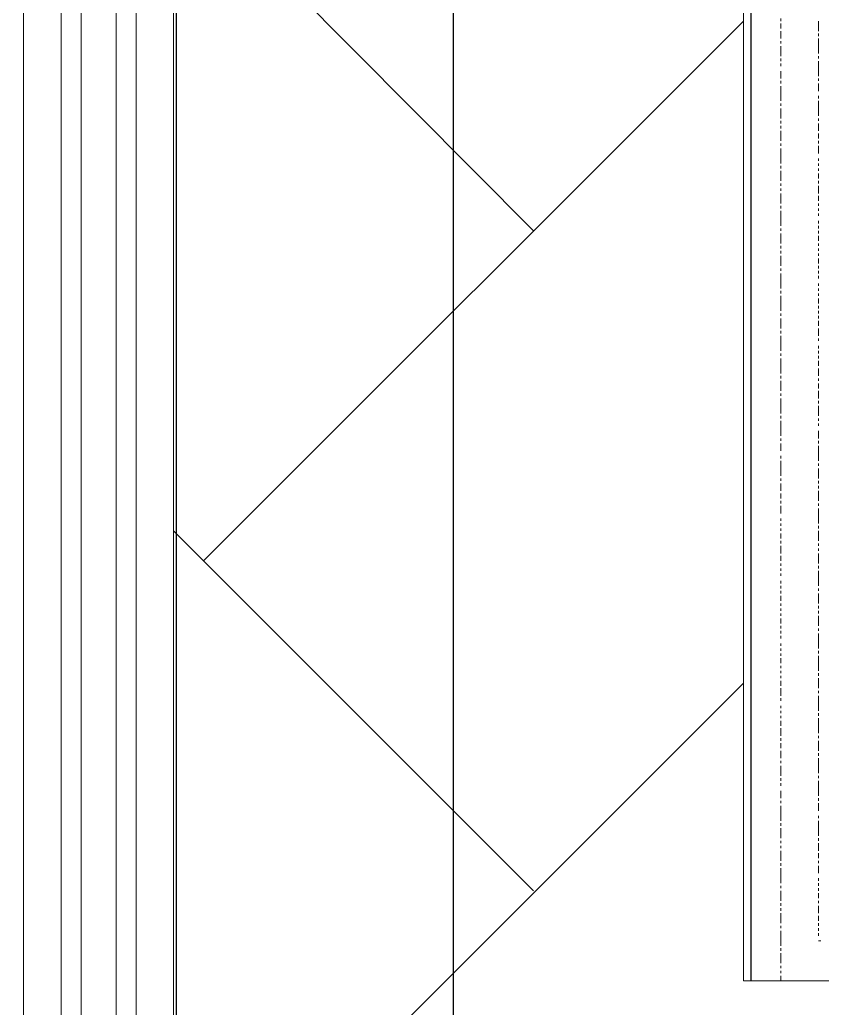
# Model space of a CAD drawing. Header units: millimetres. Extents: x 2928 to 3112, y 1220 to 1280.
# Drawn here: x 2983.33 to 2984.4, y 1246.077 to 1247.395 of the extents above; entities that cross this region are included whole.
import ezdxf

# ---------------------------------------------------------------- set-up
doc = ezdxf.new("R2010")
doc.units = ezdxf.units.MM

msp = doc.modelspace()

# ---------------------------------------------------------------- linework, layer by layer
at = {"color": 9, "linetype": 'Continuous', "lineweight": 5, "true_color": 0xbababa}
for points in [[(2938.98795, 1264.55062), (2983.53859, 1264.55062), (2983.53859, 1238.80025)], [(2983.33525, 1239.30359), (2983.33525, 1264.04728), (2983.33525, 1264.04728)], [(2983.38525, 1239.30359), (2983.38525, 1264.04728), (2983.38525, 1264.04728)], [(2983.41192, 1239.30359), (2983.41192, 1264.04728), (2983.41192, 1264.04728)], [(2983.45859, 1239.30359), (2983.45859, 1264.04728), (2983.45859, 1264.04728)], [(2983.48525, 1239.30359), (2983.48525, 1264.04728), (2983.48525, 1264.04728)], [(2983.53525, 1239.30359), (2983.53525, 1264.04728), (2983.53525, 1264.04728)], [(2984.01526, 1247.1137), (2983.53525, 1247.59705), (2983.53525, 1247.59705)], [(2983.57525, 1246.6737), (2984.29526, 1247.39371), (2984.29526, 1247.39371)], [(2984.01526, 1246.23369), (2983.53525, 1246.7137), (2983.53525, 1246.7137)], [(2983.57525, 1245.79035), (2984.29526, 1246.51036), (2984.29526, 1246.51036)]]:
    msp.add_lwpolyline(points, dxfattribs=at)
at = {"color": 7, "linetype": 'Continuous', "lineweight": -2, "true_color": 0x000007}
msp.add_lwpolyline([(2983.53859, 1264.04728), (2983.53859, 1239.30359), (2983.53859, 1239.30359)], dxfattribs=at)
at = {"color": 253, "linetype": 'Continuous', "lineweight": -2, "true_color": 0x9a9a9a}
for points in [[(2983.90859, 1239.40693), (2983.90859, 1263.94728), (2983.90859, 1263.94728)], [(2984.30526, 1248.13039), (2984.30526, 1246.11369), (2984.30526, 1246.11369)]]:
    msp.add_lwpolyline(points, dxfattribs=at)
at = {"color": 7, "linetype": 'Continuous', "lineweight": 9, "true_color": 0x000007}
msp.add_lwpolyline([(2984.7486, 1248.13039), (2984.7486, 1246.11369), (2984.29526, 1246.11369), (2984.29526, 1248.13039)], close=True, dxfattribs=at)
at = {"color": 252, "linetype": 'Continuous', "lineweight": 5, "true_color": 0x989898}
for points in [[(2984.34527, 1247.39371), (2984.34527, 1247.39704), (2984.34527, 1247.39704)], [(2984.34527, 1247.38371), (2984.34527, 1247.39038), (2984.34527, 1247.39038)], [(2984.39527, 1247.38704), (2984.39527, 1247.39371), (2984.39527, 1247.39371)], [(2984.39527, 1247.38038), (2984.39527, 1247.38704), (2984.39527, 1247.38704)], [(2984.34527, 1247.37704), (2984.34527, 1247.38038), (2984.34527, 1247.38038)], [(2984.34527, 1247.37038), (2984.34527, 1247.37704), (2984.34527, 1247.37704)], [(2984.39527, 1247.37371), (2984.39527, 1247.37704), (2984.39527, 1247.37704)], [(2984.34527, 1247.36371), (2984.34527, 1247.36704), (2984.34527, 1247.36704)], [(2984.34527, 1247.35371), (2984.34527, 1247.36037), (2984.34527, 1247.36037)], [(2984.39527, 1247.36371), (2984.39527, 1247.37038), (2984.39527, 1247.37038)], [(2984.39527, 1247.35704), (2984.39527, 1247.36371), (2984.39527, 1247.36371)], [(2984.34527, 1247.34704), (2984.34527, 1247.35371), (2984.34527, 1247.35371)], [(2984.39527, 1247.35037), (2984.39527, 1247.35704), (2984.39527, 1247.35704)], [(2984.39527, 1247.34371), (2984.39527, 1247.34704), (2984.39527, 1247.34704)], [(2984.34527, 1247.34037), (2984.34527, 1247.34371), (2984.34527, 1247.34371)], [(2984.34527, 1247.33371), (2984.34527, 1247.33704), (2984.34527, 1247.33704)], [(2984.39527, 1247.33371), (2984.39527, 1247.34037), (2984.39527, 1247.34037)], [(2984.39527, 1247.32704), (2984.39527, 1247.33371), (2984.39527, 1247.33371)], [(2984.34527, 1247.32371), (2984.34527, 1247.32704), (2984.34527, 1247.32704)], [(2984.34527, 1247.31704), (2984.34527, 1247.32371), (2984.34527, 1247.32371)], [(2984.39527, 1247.32037), (2984.39527, 1247.32704), (2984.39527, 1247.32704)], [(2984.34527, 1247.31037), (2984.34527, 1247.31371), (2984.34527, 1247.31371)], [(2984.34527, 1247.30037), (2984.34527, 1247.30704), (2984.34527, 1247.30704)], [(2984.39527, 1247.31371), (2984.39527, 1247.31704), (2984.39527, 1247.31704)], [(2984.39527, 1247.30371), (2984.39527, 1247.31037), (2984.39527, 1247.31037)], [(2984.34527, 1247.29371), (2984.34527, 1247.30037), (2984.34527, 1247.30037)], [(2984.34527, 1247.28704), (2984.34527, 1247.29371), (2984.34527, 1247.29371)], [(2984.39527, 1247.30037), (2984.39527, 1247.30371), (2984.39527, 1247.30371)], [(2984.39527, 1247.29037), (2984.39527, 1247.29371), (2984.39527, 1247.29371)], [(2984.34527, 1247.28037), (2984.34527, 1247.28371), (2984.34527, 1247.28371)], [(2984.39527, 1247.28037), (2984.39527, 1247.28704), (2984.39527, 1247.28704)], [(2984.39527, 1247.27371), (2984.39527, 1247.28037), (2984.39527, 1247.28037)], [(2984.34527, 1247.27037), (2984.34527, 1247.27704), (2984.34527, 1247.27704)], [(2984.34527, 1247.26371), (2984.34527, 1247.27037), (2984.34527, 1247.27037)], [(2984.39527, 1247.26704), (2984.39527, 1247.27371), (2984.39527, 1247.27371)], [(2984.34527, 1247.25704), (2984.34527, 1247.26037), (2984.34527, 1247.26037)], [(2984.34527, 1247.25037), (2984.34527, 1247.25371), (2984.34527, 1247.25371)], [(2984.39527, 1247.26037), (2984.39527, 1247.26371), (2984.39527, 1247.26371)], [(2984.39527, 1247.25037), (2984.39527, 1247.25704), (2984.39527, 1247.25704)], [(2984.34527, 1247.24037), (2984.34527, 1247.24704), (2984.34527, 1247.24704)], [(2984.34527, 1247.23371), (2984.34527, 1247.24037), (2984.34527, 1247.24037)], [(2984.39527, 1247.24704), (2984.39527, 1247.25037), (2984.39527, 1247.25037)], [(2984.39527, 1247.23704), (2984.39527, 1247.24371), (2984.39527, 1247.24371)], [(2984.34527, 1247.22704), (2984.34527, 1247.23037), (2984.34527, 1247.23037)], [(2984.39527, 1247.23037), (2984.39527, 1247.23371), (2984.39527, 1247.23371)], [(2984.34527, 1247.21704), (2984.34527, 1247.22371), (2984.34527, 1247.22371)], [(2984.34527, 1247.21037), (2984.34527, 1247.21704), (2984.34527, 1247.21704)], [(2984.39527, 1247.22037), (2984.39527, 1247.22704), (2984.39527, 1247.22704)], [(2984.39527, 1247.21704), (2984.39527, 1247.22037), (2984.39527, 1247.22037)], [(2984.34527, 1247.20371), (2984.34527, 1247.21037), (2984.34527, 1247.21037)], [(2984.39527, 1247.20704), (2984.39527, 1247.21037), (2984.39527, 1247.21037)], [(2984.39527, 1247.20037), (2984.39527, 1247.20371), (2984.39527, 1247.20371)], [(2984.34527, 1247.19704), (2984.34527, 1247.20037), (2984.34527, 1247.20037)], [(2984.34527, 1247.18704), (2984.34527, 1247.19371), (2984.34527, 1247.19371)], [(2984.39527, 1247.19371), (2984.39527, 1247.19704), (2984.39527, 1247.19704)], [(2984.39527, 1247.18371), (2984.39527, 1247.19037), (2984.39527, 1247.19037)], [(2984.34527, 1247.18037), (2984.34527, 1247.18704), (2984.34527, 1247.18704)], [(2984.34527, 1247.17371), (2984.34527, 1247.17704), (2984.34527, 1247.17704)], [(2984.39527, 1247.17704), (2984.39527, 1247.18037), (2984.39527, 1247.18037)], [(2984.34527, 1247.16704), (2984.34527, 1247.17037), (2984.34527, 1247.17037)], [(2984.34527, 1247.15704), (2984.34527, 1247.16371), (2984.34527, 1247.16371)], [(2984.39527, 1247.16704), (2984.39527, 1247.17371), (2984.39527, 1247.17371)], [(2984.39527, 1247.16371), (2984.39527, 1247.16704), (2984.39527, 1247.16704)], [(2984.34527, 1247.15037), (2984.34527, 1247.15704), (2984.34527, 1247.15704)], [(2984.39527, 1247.15371), (2984.39527, 1247.16037), (2984.39527, 1247.16037)], [(2984.39527, 1247.14704), (2984.39527, 1247.15037), (2984.39527, 1247.15037)], [(2984.34527, 1247.14371), (2984.34527, 1247.14704), (2984.34527, 1247.14704)], [(2984.34527, 1247.13371), (2984.34527, 1247.14037), (2984.34527, 1247.14037)], [(2984.39527, 1247.14037), (2984.39527, 1247.14371), (2984.39527, 1247.14371)], [(2984.39527, 1247.13371), (2984.39527, 1247.13704), (2984.39527, 1247.13704)], [(2984.34527, 1247.12704), (2984.34527, 1247.13371), (2984.34527, 1247.13371)], [(2984.34527, 1247.12037), (2984.34527, 1247.12704), (2984.34527, 1247.12704)], [(2984.39527, 1247.1237), (2984.39527, 1247.12704), (2984.39527, 1247.12704)], [(2984.34527, 1247.1137), (2984.34527, 1247.11704), (2984.34527, 1247.11704)], [(2984.34527, 1247.1037), (2984.34527, 1247.11037), (2984.34527, 1247.11037)], [(2984.39527, 1247.11704), (2984.39527, 1247.12037), (2984.39527, 1247.12037)], [(2984.39527, 1247.11037), (2984.39527, 1247.1137), (2984.39527, 1247.1137)], [(2984.34527, 1247.09704), (2984.34527, 1247.1037), (2984.34527, 1247.1037)], [(2984.39527, 1247.10037), (2984.39527, 1247.10704), (2984.39527, 1247.10704)], [(2984.39527, 1247.0937), (2984.39527, 1247.09704), (2984.39527, 1247.09704)], [(2984.34527, 1247.09037), (2984.34527, 1247.0937), (2984.34527, 1247.0937)], [(2984.34527, 1247.0837), (2984.34527, 1247.08704), (2984.34527, 1247.08704)], [(2984.39527, 1247.08704), (2984.39527, 1247.09037), (2984.39527, 1247.09037)], [(2984.39527, 1247.08037), (2984.39527, 1247.0837), (2984.39527, 1247.0837)], [(2984.34527, 1247.0737), (2984.34527, 1247.08037), (2984.34527, 1247.08037)], [(2984.34527, 1247.06704), (2984.34527, 1247.0737), (2984.34527, 1247.0737)], [(2984.39527, 1247.07037), (2984.39527, 1247.07704), (2984.39527, 1247.07704)], [(2984.34527, 1247.06037), (2984.34527, 1247.0637), (2984.34527, 1247.0637)], [(2984.34527, 1247.05037), (2984.34527, 1247.05704), (2984.34527, 1247.05704)], [(2984.39527, 1247.0637), (2984.39527, 1247.06704), (2984.39527, 1247.06704)], [(2984.39527, 1247.05704), (2984.39527, 1247.06037), (2984.39527, 1247.06037)], [(2984.34527, 1247.0437), (2984.34527, 1247.05037), (2984.34527, 1247.05037)], [(2984.34527, 1247.03704), (2984.34527, 1247.0437), (2984.34527, 1247.0437)], [(2984.39527, 1247.05037), (2984.39527, 1247.0537), (2984.39527, 1247.0537)], [(2984.39527, 1247.04037), (2984.39527, 1247.0437), (2984.39527, 1247.0437)], [(2984.34527, 1247.03037), (2984.34527, 1247.0337), (2984.34527, 1247.0337)], [(2984.39527, 1247.0337), (2984.39527, 1247.03704), (2984.39527, 1247.03704)], [(2984.39527, 1247.02704), (2984.39527, 1247.03037), (2984.39527, 1247.03037)], [(2984.34527, 1247.02037), (2984.34527, 1247.02704), (2984.34527, 1247.02704)], [(2984.34527, 1247.0137), (2984.34527, 1247.02037), (2984.34527, 1247.02037)], [(2984.39527, 1247.01704), (2984.39527, 1247.0237), (2984.39527, 1247.0237)], [(2984.34527, 1247.00704), (2984.34527, 1247.0137), (2984.34527, 1247.0137)], [(2984.34527, 1247.00037), (2984.34527, 1247.0037), (2984.34527, 1247.0037)], [(2984.39527, 1247.01037), (2984.39527, 1247.0137), (2984.39527, 1247.0137)], [(2984.39527, 1247.0037), (2984.39527, 1247.00704), (2984.39527, 1247.00704)], [(2984.34527, 1246.99037), (2984.34527, 1246.99704), (2984.34527, 1246.99704)], [(2984.34527, 1246.9837), (2984.34527, 1246.99037), (2984.34527, 1246.99037)], [(2984.39527, 1246.99704), (2984.39527, 1247.00037), (2984.39527, 1247.00037)], [(2984.39527, 1246.98704), (2984.39527, 1246.9937), (2984.39527, 1246.9937)], [(2984.34527, 1246.97704), (2984.34527, 1246.98037), (2984.34527, 1246.98037)], [(2984.39527, 1246.98037), (2984.39527, 1246.9837), (2984.39527, 1246.9837)], [(2984.39527, 1246.9737), (2984.39527, 1246.98037), (2984.39527, 1246.98037)], [(2984.34527, 1246.96704), (2984.34527, 1246.9737), (2984.34527, 1246.9737)], [(2984.34527, 1246.96037), (2984.34527, 1246.96704), (2984.34527, 1246.96704)], [(2984.39527, 1246.96704), (2984.39527, 1246.97037), (2984.39527, 1246.97037)], [(2984.34527, 1246.9537), (2984.34527, 1246.96037), (2984.34527, 1246.96037)], [(2984.34527, 1246.94704), (2984.34527, 1246.95037), (2984.34527, 1246.95037)], [(2984.39527, 1246.95704), (2984.39527, 1246.96037), (2984.39527, 1246.96037)], [(2984.39527, 1246.95037), (2984.39527, 1246.9537), (2984.39527, 1246.9537)], [(2984.34527, 1246.93704), (2984.34527, 1246.9437), (2984.34527, 1246.9437)], [(2984.34527, 1246.93037), (2984.34527, 1246.93704), (2984.34527, 1246.93704)], [(2984.39527, 1246.9437), (2984.39527, 1246.94704), (2984.39527, 1246.94704)], [(2984.39527, 1246.9337), (2984.39527, 1246.94037), (2984.39527, 1246.94037)], [(2984.34527, 1246.9237), (2984.34527, 1246.93037), (2984.34527, 1246.93037)], [(2984.39527, 1246.92704), (2984.39527, 1246.93037), (2984.39527, 1246.93037)], [(2984.39527, 1246.92037), (2984.39527, 1246.92704), (2984.39527, 1246.92704)], [(2984.34527, 1246.91704), (2984.34527, 1246.92037), (2984.34527, 1246.92037)], [(2984.34527, 1246.90704), (2984.34527, 1246.9137), (2984.34527, 1246.9137)], [(2984.39527, 1246.9137), (2984.39527, 1246.91704), (2984.39527, 1246.91704)], [(2984.34527, 1246.90037), (2984.34527, 1246.90704), (2984.34527, 1246.90704)], [(2984.39527, 1246.9037), (2984.39527, 1246.91037), (2984.39527, 1246.91037)], [(2984.39527, 1246.89704), (2984.39527, 1246.90037), (2984.39527, 1246.90037)], [(2984.34527, 1246.8937), (2984.34527, 1246.89704), (2984.34527, 1246.89704)], [(2984.34527, 1246.8837), (2984.34527, 1246.89037), (2984.34527, 1246.89037)], [(2984.39527, 1246.89037), (2984.39527, 1246.89704), (2984.39527, 1246.89704)], [(2984.39527, 1246.8837), (2984.39527, 1246.88703), (2984.39527, 1246.88703)], [(2984.34527, 1246.87703), (2984.34527, 1246.8837), (2984.34527, 1246.8837)], [(2984.34527, 1246.87037), (2984.34527, 1246.87703), (2984.34527, 1246.87703)], [(2984.39527, 1246.8737), (2984.39527, 1246.88037), (2984.39527, 1246.88037)], [(2984.39527, 1246.86703), (2984.39527, 1246.8737), (2984.39527, 1246.8737)], [(2984.34527, 1246.8637), (2984.34527, 1246.86703), (2984.34527, 1246.86703)], [(2984.34527, 1246.8537), (2984.34527, 1246.86037), (2984.34527, 1246.86037)], [(2984.39527, 1246.86037), (2984.39527, 1246.8637), (2984.39527, 1246.8637)], [(2984.34527, 1246.84703), (2984.34527, 1246.8537), (2984.34527, 1246.8537)], [(2984.34527, 1246.84037), (2984.34527, 1246.84703), (2984.34527, 1246.84703)], [(2984.39527, 1246.8537), (2984.39527, 1246.85703), (2984.39527, 1246.85703)], [(2984.39527, 1246.8437), (2984.39527, 1246.84703), (2984.39527, 1246.84703)], [(2984.34527, 1246.8337), (2984.34527, 1246.83703), (2984.34527, 1246.83703)], [(2984.39527, 1246.83703), (2984.39527, 1246.8437), (2984.39527, 1246.8437)], [(2984.39527, 1246.83037), (2984.39527, 1246.8337), (2984.39527, 1246.8337)], [(2984.34527, 1246.8237), (2984.34527, 1246.83037), (2984.34527, 1246.83037)], [(2984.34527, 1246.82037), (2984.34527, 1246.8237), (2984.34527, 1246.8237)], [(2984.39527, 1246.82037), (2984.39527, 1246.82703), (2984.39527, 1246.82703)], [(2984.39527, 1246.8137), (2984.39527, 1246.82037), (2984.39527, 1246.82037)], [(2984.34527, 1246.81037), (2984.34527, 1246.8137), (2984.34527, 1246.8137)], [(2984.34527, 1246.80037), (2984.34527, 1246.80703), (2984.34527, 1246.80703)], [(2984.39527, 1246.80703), (2984.39527, 1246.8137), (2984.39527, 1246.8137)], [(2984.34527, 1246.7937), (2984.34527, 1246.80037), (2984.34527, 1246.80037)], [(2984.34527, 1246.78703), (2984.34527, 1246.7937), (2984.34527, 1246.7937)], [(2984.39527, 1246.80037), (2984.39527, 1246.8037), (2984.39527, 1246.8037)], [(2984.39527, 1246.79037), (2984.39527, 1246.79703), (2984.39527, 1246.79703)], [(2984.34527, 1246.78037), (2984.34527, 1246.7837), (2984.34527, 1246.7837)], [(2984.39527, 1246.7837), (2984.39527, 1246.79037), (2984.39527, 1246.79037)], [(2984.39527, 1246.77703), (2984.39527, 1246.78037), (2984.39527, 1246.78037)], [(2984.34527, 1246.77037), (2984.34527, 1246.77703), (2984.34527, 1246.77703)], [(2984.34527, 1246.76703), (2984.34527, 1246.77037), (2984.34527, 1246.77037)], [(2984.39527, 1246.77037), (2984.39527, 1246.7737), (2984.39527, 1246.7737)], [(2984.39527, 1246.76037), (2984.39527, 1246.76703), (2984.39527, 1246.76703)], [(2984.34527, 1246.75703), (2984.34527, 1246.7637), (2984.34527, 1246.7637)], [(2984.34527, 1246.75037), (2984.34527, 1246.7537), (2984.34527, 1246.7537)], [(2984.39527, 1246.7537), (2984.39527, 1246.76037), (2984.39527, 1246.76037)], [(2984.34527, 1246.74037), (2984.34527, 1246.74703), (2984.34527, 1246.74703)], [(2984.34527, 1246.73703), (2984.34527, 1246.74037), (2984.34527, 1246.74037)], [(2984.39527, 1246.74703), (2984.39527, 1246.75037), (2984.39527, 1246.75037)], [(2984.39527, 1246.73703), (2984.39527, 1246.7437), (2984.39527, 1246.7437)], [(2984.34527, 1246.72703), (2984.34527, 1246.73037), (2984.34527, 1246.73037)], [(2984.39527, 1246.73037), (2984.39527, 1246.73703), (2984.39527, 1246.73703)], [(2984.39527, 1246.7237), (2984.39527, 1246.73037), (2984.39527, 1246.73037)], [(2984.34527, 1246.72037), (2984.34527, 1246.7237), (2984.34527, 1246.7237)], [(2984.34527, 1246.7137), (2984.34527, 1246.71703), (2984.34527, 1246.71703)], [(2984.39527, 1246.71703), (2984.39527, 1246.72037), (2984.39527, 1246.72037)], [(2984.39527, 1246.70703), (2984.39527, 1246.7137), (2984.39527, 1246.7137)], [(2984.34527, 1246.7037), (2984.34527, 1246.71037), (2984.34527, 1246.71037)], [(2984.34527, 1246.69703), (2984.34527, 1246.70037), (2984.34527, 1246.70037)], [(2984.39527, 1246.70037), (2984.39527, 1246.70703), (2984.39527, 1246.70703)], [(2984.34527, 1246.68703), (2984.34527, 1246.6937), (2984.34527, 1246.6937)], [(2984.34527, 1246.6837), (2984.34527, 1246.68703), (2984.34527, 1246.68703)], [(2984.39527, 1246.6937), (2984.39527, 1246.69703), (2984.39527, 1246.69703)], [(2984.39527, 1246.68703), (2984.39527, 1246.69037), (2984.39527, 1246.69037)], [(2984.34527, 1246.6737), (2984.34527, 1246.68037), (2984.34527, 1246.68037)], [(2984.39527, 1246.67703), (2984.39527, 1246.6837), (2984.39527, 1246.6837)], [(2984.39527, 1246.67037), (2984.39527, 1246.67703), (2984.39527, 1246.67703)], [(2984.34527, 1246.66703), (2984.34527, 1246.67037), (2984.34527, 1246.67037)], [(2984.34527, 1246.66036), (2984.34527, 1246.6637), (2984.34527, 1246.6637)], [(2984.39527, 1246.6637), (2984.39527, 1246.66703), (2984.39527, 1246.66703)], [(2984.39527, 1246.6537), (2984.39527, 1246.66036), (2984.39527, 1246.66036)], [(2984.34527, 1246.6537), (2984.34527, 1246.65703), (2984.34527, 1246.65703)], [(2984.34527, 1246.6437), (2984.34527, 1246.64703), (2984.34527, 1246.64703)], [(2984.39527, 1246.64703), (2984.39527, 1246.6537), (2984.39527, 1246.6537)], [(2984.39527, 1246.64036), (2984.39527, 1246.64703), (2984.39527, 1246.64703)], [(2984.34527, 1246.63703), (2984.34527, 1246.64036), (2984.34527, 1246.64036)], [(2984.39527, 1246.6337), (2984.39527, 1246.63703), (2984.39527, 1246.63703)], [(2984.34527, 1246.63036), (2984.34527, 1246.6337), (2984.34527, 1246.6337)], [(2984.34527, 1246.62036), (2984.34527, 1246.62703), (2984.34527, 1246.62703)], [(2984.39527, 1246.6237), (2984.39527, 1246.63036), (2984.39527, 1246.63036)], [(2984.39527, 1246.61703), (2984.39527, 1246.6237), (2984.39527, 1246.6237)], [(2984.34527, 1246.6137), (2984.34527, 1246.61703), (2984.34527, 1246.61703)], [(2984.34527, 1246.60703), (2984.34527, 1246.61036), (2984.34527, 1246.61036)], [(2984.39527, 1246.61036), (2984.39527, 1246.6137), (2984.39527, 1246.6137)], [(2984.34527, 1246.60036), (2984.34527, 1246.6037), (2984.34527, 1246.6037)], [(2984.34527, 1246.59036), (2984.34527, 1246.59703), (2984.34527, 1246.59703)], [(2984.39527, 1246.6037), (2984.39527, 1246.60703), (2984.39527, 1246.60703)], [(2984.39527, 1246.5937), (2984.39527, 1246.60036), (2984.39527, 1246.60036)], [(2984.34527, 1246.5837), (2984.34527, 1246.58703), (2984.34527, 1246.58703)], [(2984.39527, 1246.58703), (2984.39527, 1246.5937), (2984.39527, 1246.5937)], [(2984.39527, 1246.58036), (2984.39527, 1246.5837), (2984.39527, 1246.5837)], [(2984.34527, 1246.57703), (2984.34527, 1246.58036), (2984.34527, 1246.58036)], [(2984.34527, 1246.57036), (2984.34527, 1246.5737), (2984.34527, 1246.5737)], [(2984.39527, 1246.57036), (2984.39527, 1246.57703), (2984.39527, 1246.57703)], [(2984.39527, 1246.5637), (2984.39527, 1246.57036), (2984.39527, 1246.57036)], [(2984.34527, 1246.56036), (2984.34527, 1246.5637), (2984.34527, 1246.5637)], [(2984.34527, 1246.5537), (2984.34527, 1246.55703), (2984.34527, 1246.55703)], [(2984.39527, 1246.55703), (2984.39527, 1246.5637), (2984.39527, 1246.5637)], [(2984.34527, 1246.54703), (2984.34527, 1246.55036), (2984.34527, 1246.55036)], [(2984.34527, 1246.53703), (2984.34527, 1246.5437), (2984.34527, 1246.5437)], [(2984.39527, 1246.55036), (2984.39527, 1246.5537), (2984.39527, 1246.5537)], [(2984.39527, 1246.54036), (2984.39527, 1246.54703), (2984.39527, 1246.54703)], [(2984.34527, 1246.53036), (2984.34527, 1246.5337), (2984.34527, 1246.5337)], [(2984.39527, 1246.5337), (2984.39527, 1246.54036), (2984.39527, 1246.54036)], [(2984.39527, 1246.52703), (2984.39527, 1246.5337), (2984.39527, 1246.5337)], [(2984.34527, 1246.5237), (2984.34527, 1246.52703), (2984.34527, 1246.52703)], [(2984.34527, 1246.51703), (2984.34527, 1246.52036), (2984.34527, 1246.52036)], [(2984.39527, 1246.52036), (2984.39527, 1246.5237), (2984.39527, 1246.5237)], [(2984.39527, 1246.51036), (2984.39527, 1246.51703), (2984.39527, 1246.51703)], [(2984.34527, 1246.50703), (2984.34527, 1246.5137), (2984.34527, 1246.5137)], [(2984.34527, 1246.50036), (2984.34527, 1246.5037), (2984.34527, 1246.5037)], [(2984.39527, 1246.5037), (2984.39527, 1246.51036), (2984.39527, 1246.51036)], [(2984.34527, 1246.4937), (2984.34527, 1246.50036), (2984.34527, 1246.50036)], [(2984.34527, 1246.48703), (2984.34527, 1246.49036), (2984.34527, 1246.49036)], [(2984.39527, 1246.49703), (2984.39527, 1246.50036), (2984.39527, 1246.50036)], [(2984.39527, 1246.48703), (2984.39527, 1246.4937), (2984.39527, 1246.4937)], [(2984.34527, 1246.47703), (2984.34527, 1246.48036), (2984.34527, 1246.48036)], [(2984.39527, 1246.48036), (2984.39527, 1246.48703), (2984.39527, 1246.48703)], [(2984.39527, 1246.4737), (2984.39527, 1246.48036), (2984.39527, 1246.48036)], [(2984.34527, 1246.47036), (2984.34527, 1246.4737), (2984.34527, 1246.4737)], [(2984.34527, 1246.4637), (2984.34527, 1246.46703), (2984.34527, 1246.46703)], [(2984.39527, 1246.46703), (2984.39527, 1246.47036), (2984.39527, 1246.47036)], [(2984.39527, 1246.45703), (2984.39527, 1246.4637), (2984.39527, 1246.4637)], [(2984.34527, 1246.4537), (2984.34527, 1246.46036), (2984.34527, 1246.46036)], [(2984.34527, 1246.44703), (2984.34527, 1246.45036), (2984.34527, 1246.45036)], [(2984.39527, 1246.45036), (2984.39527, 1246.45703), (2984.39527, 1246.45703)], [(2984.39527, 1246.4437), (2984.39527, 1246.45036), (2984.39527, 1246.45036)], [(2984.34527, 1246.44036), (2984.34527, 1246.44703), (2984.34527, 1246.44703)], [(2984.34527, 1246.4337), (2984.34527, 1246.43703), (2984.34527, 1246.43703)], [(2984.39527, 1246.43703), (2984.39527, 1246.44036), (2984.39527, 1246.44036)], [(2984.34527, 1246.42369), (2984.34527, 1246.43036), (2984.34527, 1246.43036)], [(2984.39527, 1246.42703), (2984.39527, 1246.4337), (2984.39527, 1246.4337)], [(2984.39527, 1246.42036), (2984.39527, 1246.42703), (2984.39527, 1246.42703)], [(2984.34527, 1246.41703), (2984.34527, 1246.42036), (2984.34527, 1246.42036)], [(2984.34527, 1246.41036), (2984.34527, 1246.41703), (2984.34527, 1246.41703)], [(2984.39527, 1246.41369), (2984.39527, 1246.41703), (2984.39527, 1246.41703)], [(2984.39527, 1246.40369), (2984.39527, 1246.41036), (2984.39527, 1246.41036)], [(2984.34527, 1246.40369), (2984.34527, 1246.40703), (2984.34527, 1246.40703)], [(2984.34527, 1246.39369), (2984.34527, 1246.40036), (2984.34527, 1246.40036)], [(2984.39527, 1246.39703), (2984.39527, 1246.40369), (2984.39527, 1246.40369)], [(2984.39527, 1246.39036), (2984.39527, 1246.39703), (2984.39527, 1246.39703)], [(2984.34527, 1246.38703), (2984.34527, 1246.39369), (2984.34527, 1246.39369)], [(2984.34527, 1246.38036), (2984.34527, 1246.38369), (2984.34527, 1246.38369)], [(2984.39527, 1246.38369), (2984.39527, 1246.38703), (2984.39527, 1246.38703)], [(2984.34527, 1246.37369), (2984.34527, 1246.37703), (2984.34527, 1246.37703)], [(2984.39527, 1246.37369), (2984.39527, 1246.38036), (2984.39527, 1246.38036)], [(2984.39527, 1246.36703), (2984.39527, 1246.37369), (2984.39527, 1246.37369)], [(2984.34527, 1246.36369), (2984.34527, 1246.36703), (2984.34527, 1246.36703)], [(2984.34527, 1246.35703), (2984.34527, 1246.36369), (2984.34527, 1246.36369)], [(2984.39527, 1246.36036), (2984.39527, 1246.36703), (2984.39527, 1246.36703)], [(2984.39527, 1246.35369), (2984.39527, 1246.35703), (2984.39527, 1246.35703)], [(2984.34527, 1246.35036), (2984.34527, 1246.35369), (2984.34527, 1246.35369)], [(2984.34527, 1246.34036), (2984.34527, 1246.34703), (2984.34527, 1246.34703)], [(2984.39527, 1246.34369), (2984.39527, 1246.35036), (2984.39527, 1246.35036)], [(2984.34527, 1246.33369), (2984.34527, 1246.34036), (2984.34527, 1246.34036)], [(2984.34527, 1246.32703), (2984.34527, 1246.33369), (2984.34527, 1246.33369)], [(2984.39527, 1246.34036), (2984.39527, 1246.34369), (2984.39527, 1246.34369)], [(2984.39527, 1246.33036), (2984.39527, 1246.33369), (2984.39527, 1246.33369)], [(2984.34527, 1246.32036), (2984.34527, 1246.32369), (2984.34527, 1246.32369)], [(2984.39527, 1246.32036), (2984.39527, 1246.32703), (2984.39527, 1246.32703)], [(2984.39527, 1246.31369), (2984.39527, 1246.32036), (2984.39527, 1246.32036)], [(2984.34527, 1246.31036), (2984.34527, 1246.31703), (2984.34527, 1246.31703)], [(2984.34527, 1246.30369), (2984.34527, 1246.31036), (2984.34527, 1246.31036)], [(2984.39527, 1246.30703), (2984.39527, 1246.31369), (2984.39527, 1246.31369)], [(2984.34527, 1246.29703), (2984.34527, 1246.30036), (2984.34527, 1246.30036)], [(2984.34527, 1246.29036), (2984.34527, 1246.29369), (2984.34527, 1246.29369)], [(2984.39527, 1246.30036), (2984.39527, 1246.30369), (2984.39527, 1246.30369)], [(2984.39527, 1246.29036), (2984.39527, 1246.29703), (2984.39527, 1246.29703)], [(2984.34527, 1246.28036), (2984.34527, 1246.28703), (2984.34527, 1246.28703)], [(2984.34527, 1246.27369), (2984.34527, 1246.28036), (2984.34527, 1246.28036)], [(2984.39527, 1246.28703), (2984.39527, 1246.29036), (2984.39527, 1246.29036)], [(2984.39527, 1246.27703), (2984.39527, 1246.28369), (2984.39527, 1246.28369)], [(2984.34527, 1246.26703), (2984.34527, 1246.27036), (2984.34527, 1246.27036)], [(2984.39527, 1246.27036), (2984.39527, 1246.27369), (2984.39527, 1246.27369)], [(2984.39527, 1246.26036), (2984.39527, 1246.26703), (2984.39527, 1246.26703)], [(2984.34527, 1246.25703), (2984.34527, 1246.26369), (2984.34527, 1246.26369)], [(2984.34527, 1246.25036), (2984.34527, 1246.25703), (2984.34527, 1246.25703)], [(2984.39527, 1246.25703), (2984.39527, 1246.26036), (2984.39527, 1246.26036)], [(2984.34527, 1246.24369), (2984.34527, 1246.25036), (2984.34527, 1246.25036)], [(2984.34527, 1246.23703), (2984.34527, 1246.24036), (2984.34527, 1246.24036)], [(2984.39527, 1246.24703), (2984.39527, 1246.25036), (2984.39527, 1246.25036)], [(2984.39527, 1246.24036), (2984.39527, 1246.24369), (2984.39527, 1246.24369)], [(2984.34527, 1246.22703), (2984.34527, 1246.23369), (2984.34527, 1246.23369)], [(2984.34527, 1246.22036), (2984.34527, 1246.22703), (2984.34527, 1246.22703)], [(2984.39527, 1246.23369), (2984.39527, 1246.23703), (2984.39527, 1246.23703)], [(2984.39527, 1246.22369), (2984.39527, 1246.23036), (2984.39527, 1246.23036)], [(2984.34527, 1246.21369), (2984.34527, 1246.21703), (2984.34527, 1246.21703)], [(2984.39527, 1246.21703), (2984.39527, 1246.22036), (2984.39527, 1246.22036)], [(2984.39527, 1246.20703), (2984.39527, 1246.21369), (2984.39527, 1246.21369)], [(2984.34527, 1246.20703), (2984.34527, 1246.21036), (2984.34527, 1246.21036)], [(2984.34527, 1246.19703), (2984.34527, 1246.20369), (2984.34527, 1246.20369)], [(2984.39527, 1246.20369), (2984.39527, 1246.20703), (2984.39527, 1246.20703)], [(2984.39527, 1246.19369), (2984.39527, 1246.20036), (2984.39527, 1246.20036)], [(2984.34527, 1246.19036), (2984.34527, 1246.19703), (2984.34527, 1246.19703)], [(2984.34527, 1246.18369), (2984.34527, 1246.18702), (2984.34527, 1246.18702)], [(2984.39527, 1246.18702), (2984.39527, 1246.19036), (2984.39527, 1246.19036)], [(2984.34527, 1246.17369), (2984.34527, 1246.18036), (2984.34527, 1246.18036)], [(2984.34527, 1246.16702), (2984.34527, 1246.17369), (2984.34527, 1246.17369)], [(2984.39527, 1246.18036), (2984.39527, 1246.18369), (2984.39527, 1246.18369)], [(2984.39527, 1246.17369), (2984.39527, 1246.17702), (2984.39527, 1246.17702)], [(2984.34527, 1246.16036), (2984.34527, 1246.16702), (2984.34527, 1246.16702)], [(2984.3986, 1246.16702), (2984.39527, 1246.16702), (2984.39527, 1246.16702)], [(2984.34527, 1246.15369), (2984.34527, 1246.15702), (2984.34527, 1246.15702)], [(2984.34527, 1246.14369), (2984.34527, 1246.15036), (2984.34527, 1246.15036)], [(2984.34527, 1246.13702), (2984.34527, 1246.14369), (2984.34527, 1246.14369)], [(2984.34527, 1246.13036), (2984.34527, 1246.13369), (2984.34527, 1246.13369)], [(2984.34527, 1246.12369), (2984.34527, 1246.12702), (2984.34527, 1246.12702)], [(2984.34527, 1246.11369), (2984.34527, 1246.12036), (2984.34527, 1246.12036)]]:
    msp.add_lwpolyline(points, dxfattribs=at)

doc.saveas('drawing.dxf')
